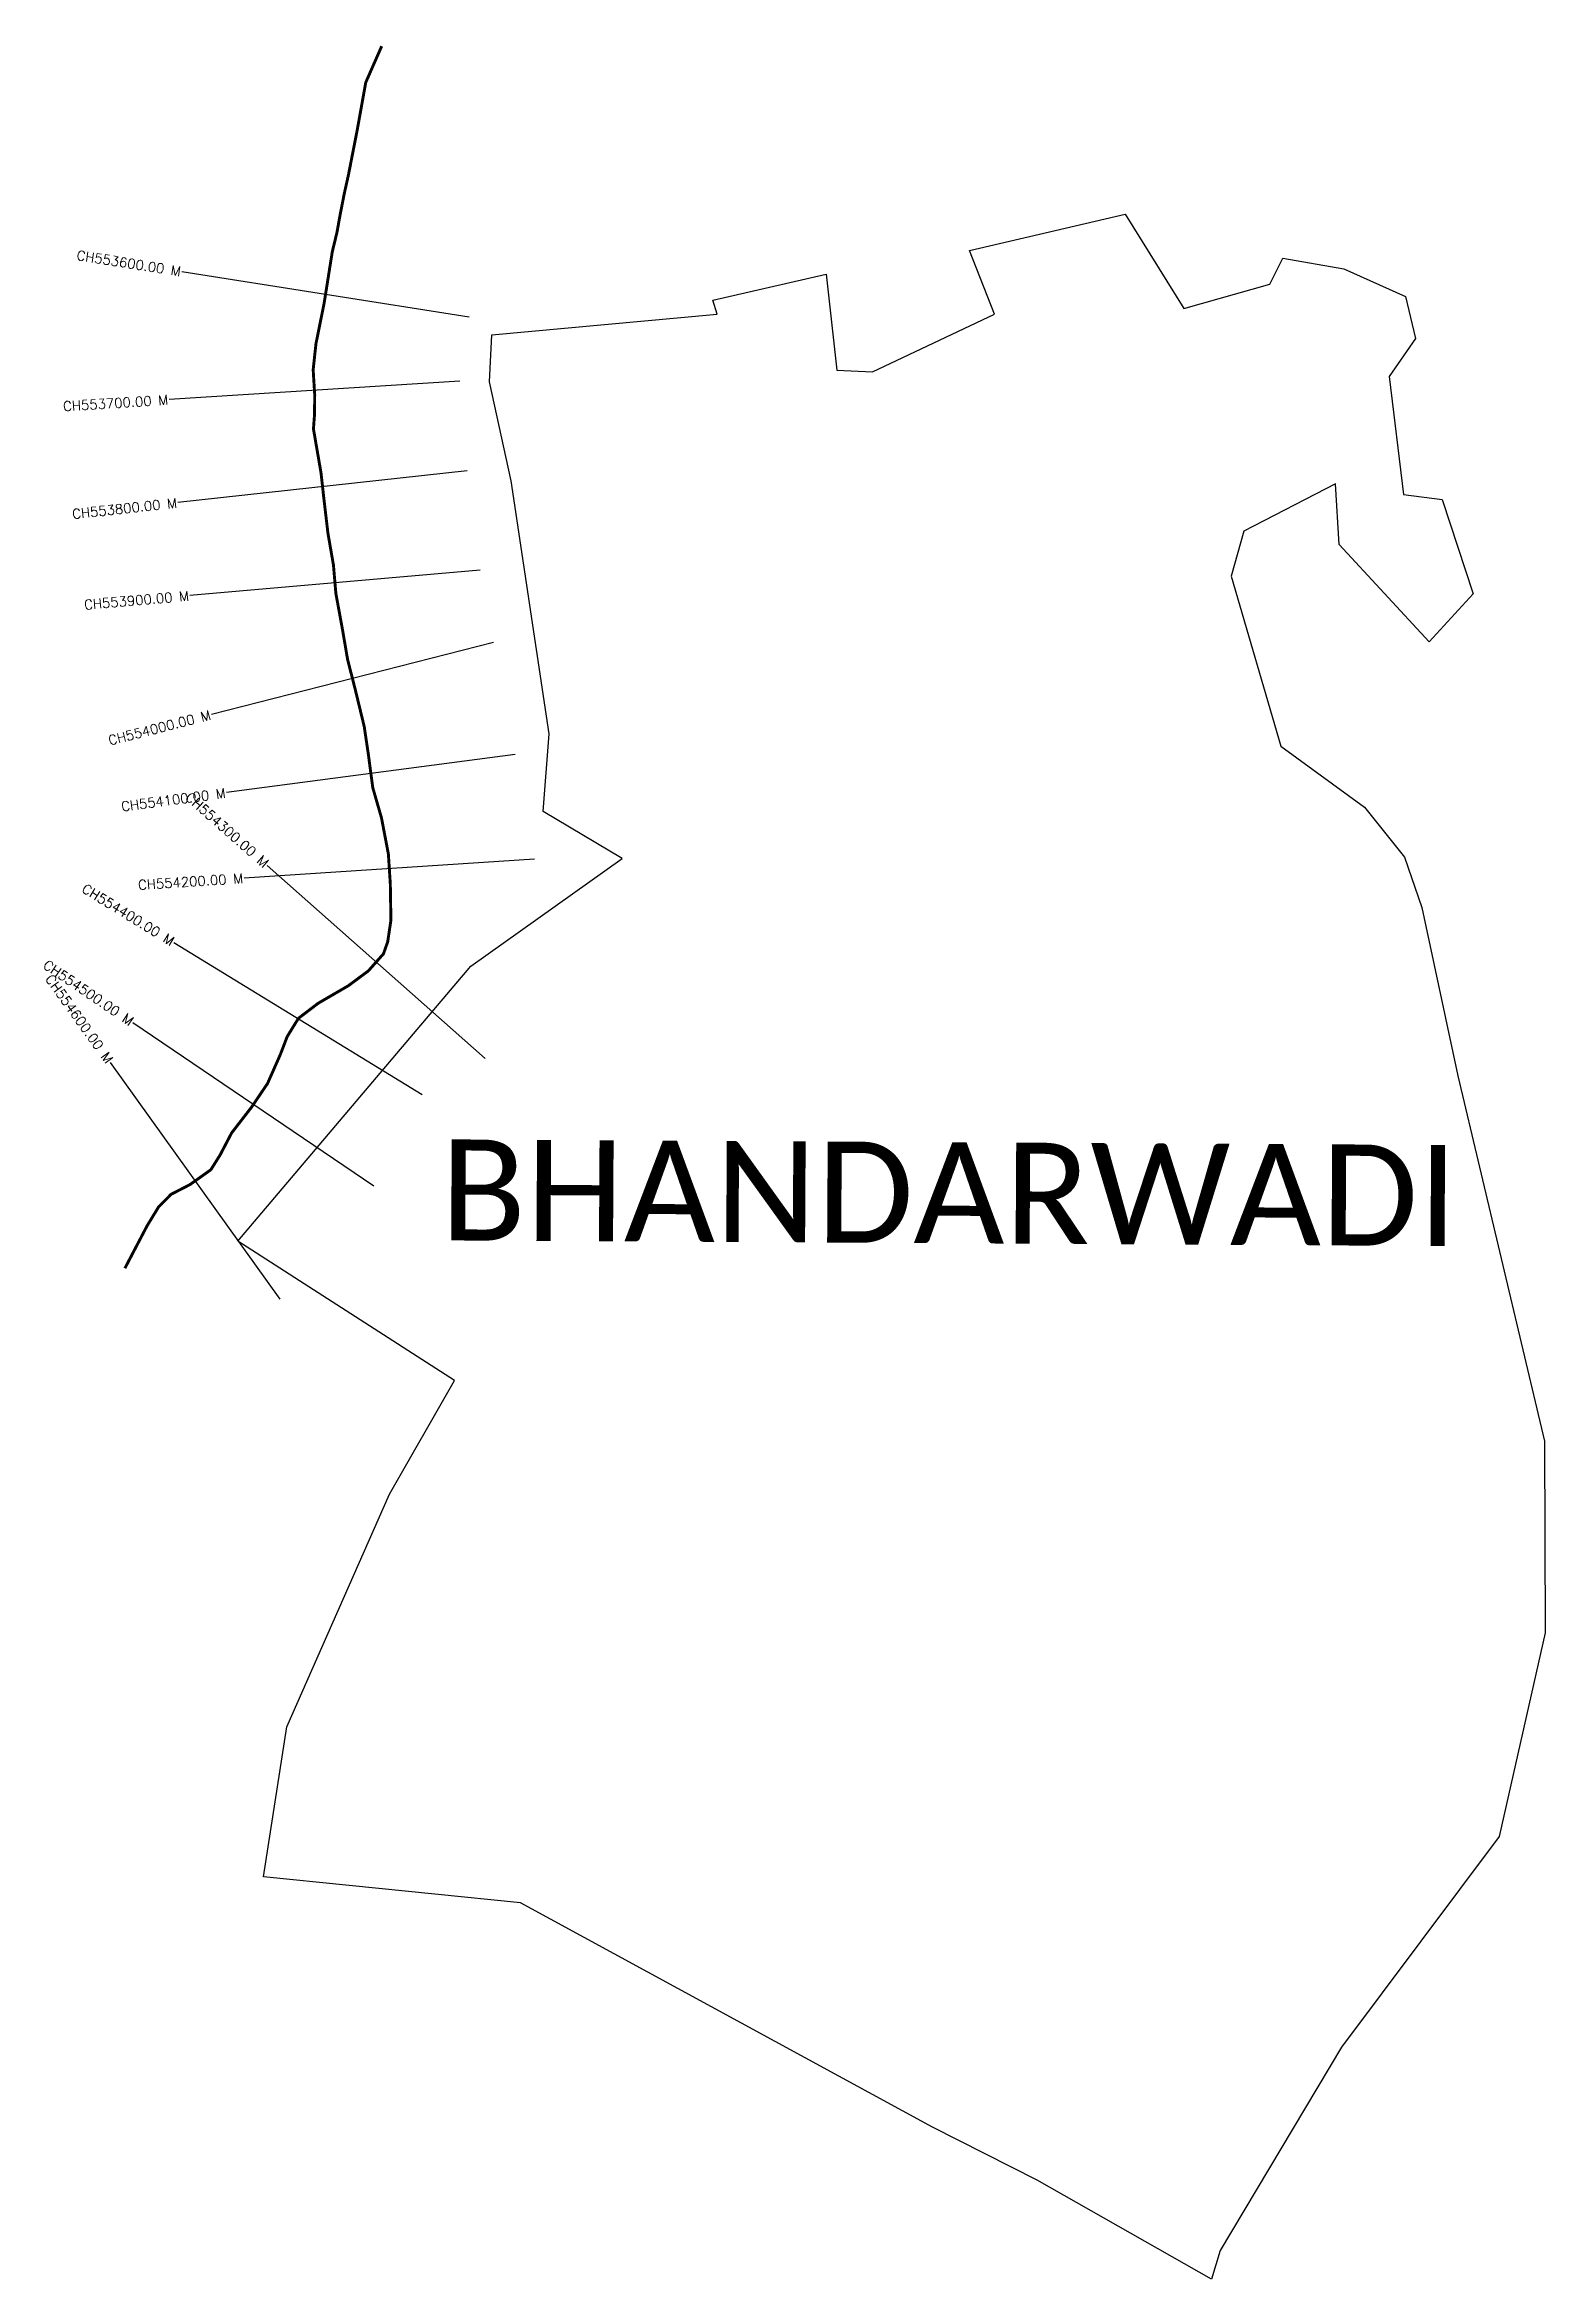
# Model space of a CAD drawing. Header units: metres. Extents: x 320299 to 321846, y 1856187 to 1858488.
import ezdxf
from ezdxf.enums import TextEntityAlignment as Align

# ---------------------------------------------------------------- set-up
doc = ezdxf.new("R2010")
doc.units = ezdxf.units.M
for name, color, linetype in [('CS', 134, 'Continuous'), ('CSMark', 6, 'Continuous'), ('NATURALLY PROTECTED', 3, 'Continuous'), ('village', 3, 'Continuous'), ('VILLAGE NAME', 250, 'Continuous')]:
    doc.layers.add(name, color=color, linetype=linetype)
doc.styles.get("Standard").update_dxf_attribs({"font": 'simplex.shx'})

msp = doc.modelspace()

# ---------------------------------------------------------------- linework, layer by layer
at = {"color": 3, "flags": 128}
msp.add_lwpolyline([(321252.4, 1858276.4), (321412.6, 1858313.7)], dxfattribs=at)
at = {"layer": 'CS'}
for p, q in [((320737, 1858207.8), (320440.7, 1858254.6)), ((320727.1, 1858142), (320427.7, 1858122.8)), ((320734.9, 1858049.6), (320436.7, 1858016.8)), ((320748, 1857947.1), (320449.2, 1857921)), ((320761.9, 1857872.9), (320471.2, 1857798.7)), ((320784.3, 1857757.4), (320486.9, 1857718.1)), ((320804.3, 1857649.6), (320504.9, 1857630.1)), ((320753.3, 1857444.2), (320528.8, 1857643.2)), ((320688.5, 1857406.9), (320432.6, 1857563.5)), ((320638.7, 1857312.9), (320390.3, 1857481.1)), ((320542.2, 1857196.5), (320367.3, 1857440.3))]:
    msp.add_line(p, q, dxfattribs=at)
at = {"layer": 'NATURALLY PROTECTED', "color": 2, "const_width": 3, "flags": 128}
msp.add_lwpolyline([(320646.7, 1858486.8), (320630.3, 1858449.5), (320621.5, 1858400.5), (320612.5, 1858354.5), (320608.2, 1858335.2), (320603.8, 1858312.8), (320600.6, 1858294.9), (320595.8, 1858275.1), (320587.4, 1858222.1), (320579, 1858180.5), (320576.1, 1858153.6), (320577.7, 1858127.8), (320577.5, 1858107.4), (320576.4, 1858092.7), (320578.8, 1858078.7), (320584.2, 1858047.4), (320586.9, 1858022.9), (320591.3, 1857985.4), (320597, 1857952.5), (320599.5, 1857923.2), (320606.3, 1857886.1), (320611.6, 1857855.1), (320619.3, 1857825), (320628.7, 1857786.2), (320632.9, 1857758), (320637.5, 1857723.3), (320646.5, 1857692.1), (320653.6, 1857654.9), (320655.6, 1857623.9), (320656.2, 1857586.7), (320652.9, 1857564.5), (320648.5, 1857552.1), (320632.9, 1857534.5), (320612.4, 1857519.3), (320581.4, 1857501.3), (320560.9, 1857485.7), (320549.3, 1857466.8), (320542.3, 1857448.5), (320529.1, 1857418.6), (320512.6, 1857394.2), (320492.1, 1857367.7), (320480.4, 1857345.3), (320470.7, 1857329.8), (320449.2, 1857314.5), (320429.6, 1857304.4), (320416.8, 1857291.4), (320405.1, 1857272.2), (320382.1, 1857228.3)], dxfattribs=at)
at = {"layer": 'village', "color": 3}
for points in [[(321412.6, 1858313.7, 0), (321473, 1858216.8, 0), (321561.7, 1858241.8, 0), (321575, 1858268.4, 0), (321637.9, 1858257.6, 0), (321701.4, 1858229.2, 0), (321711.8, 1858185.9, 0), (321684.8, 1858146.8, 0), (321699.4, 1858025.3, 0), (321739.5, 1858020, 0), (321771.2, 1857923, 0), (321725.8, 1857873.3, 0), (321633.3, 1857973.5, 0), (321629.4, 1858036.1, 0), (321535, 1857987.5, 0), (321522, 1857941, 0), (321573, 1857766.1, 0), (321659.2, 1857703.2, 0), (321700.5, 1857651.5, 0), (321718.5, 1857599.7, 0), (321755.5, 1857426.5, 0), (321844.6, 1857050.3, 0), (321845.6, 1856853, 0)], [(321845.6, 1856853, 0), (321798, 1856643, 0), (321635.5, 1856426.1, 0), (321510.6, 1856216.7, 0), (321501.8, 1856187.2, 0), (321322.2, 1856289.2, 0), (321214.3, 1856343.9, 0), (320789.7, 1856574.8, 0), (320524.9, 1856601.6, 0), (320548.8, 1856756, 0), (320654.9, 1856995.8, 0), (320721.7, 1857112.6, 0), (320498.5, 1857256.2, 0), (320738.5, 1857539.3, 0), (320894.4, 1857650.3, 0), (320813.2, 1857698.6, 0), (320819.3, 1857778.8, 0), (320780, 1858039.1, 0), (320757.9, 1858141.3, 0), (320760.3, 1858189.4, 0), (320992.4, 1858210.9, 0), (320988, 1858225.3, 0), (321104.8, 1858252.2, 0), (321115.6, 1858153.1, 0), (321152.4, 1858151.5, 0), (321278, 1858210.7, 0), (321252.4, 1858276.4, 0)]]:
    msp.add_polyline3d(points, dxfattribs=at)

# ---------------------------------------------------------------- texts
at = {"layer": 'CSMark'}
for s, rotation, p in [('CH553600.00 M', 351.0182, (320439.7, 1858254.8)), ('CH553700.00 M', 3.6562, (320426.7, 1858122.8)), ('CH553800.00 M', 6.2839, (320435.7, 1858016.7)), ('CH553900.00 M', 5.0039, (320448.2, 1857920.9)), ('CH554000.00 M', 14.3346, (320470.3, 1857798.4)), ('CH554100.00 M', 7.5379, (320485.9, 1857717.9)), ('CH554300.00 M', 318.4564, (320528, 1857643.8)), ('CH554200.00 M', 3.726, (320503.9, 1857630)), ('CH554400.00 M', 328.5306, (320431.8, 1857564.1)), ('CH554500.00 M', 325.8958, (320389.5, 1857481.6)), ('CH554600.00 M', 305.6576, (320366.7, 1857441.1))]:
    msp.add_text(s, height=10, rotation=rotation, dxfattribs=at).set_placement(p, align=Align.MIDDLE_RIGHT)
at = {"layer": 'VILLAGE NAME', "insert": (320707.5, 1857361.1), "char_height": 104.042, "attachment_point": 1, "rotation": 359.6762}
msp.add_mtext_dynamic_manual_height_columns('{\\fCalibri|b0|i0|c0|p34;BHANDARWADI}', width=1299.845, gutter_width=520.2, heights=[0], dxfattribs=at)

doc.saveas('drawing.dxf')
